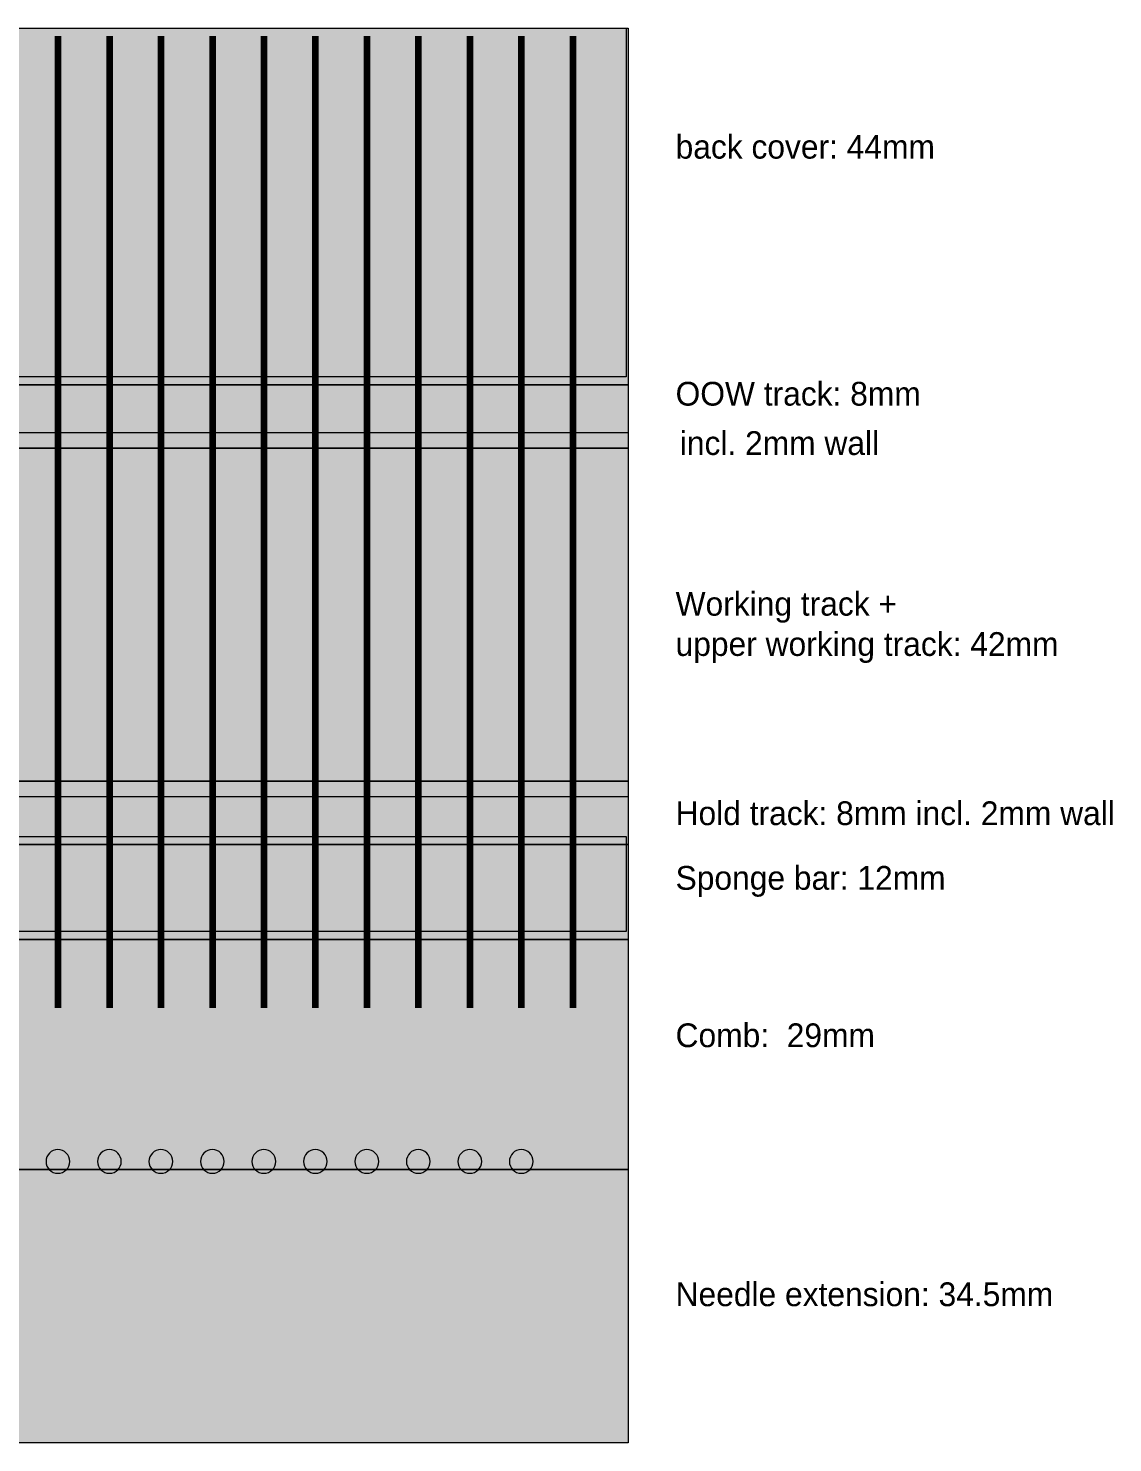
# Model space of a CAD drawing. Header units: inches. Extents: x 0 to 276, y -178 to 0.
# Drawn here: x 139.3 to 276.2, y -178.5 to 0 of the extents above; entities that cross this region are included whole.
import ezdxf

# ---------------------------------------------------------------- set-up
doc = ezdxf.new("R2010")
doc.units = ezdxf.units.IN
doc.header["$MEASUREMENT"] = 0
for name, color, linetype in [('Bed Zones', 7, 'Continuous'), ('Cams', 7, 'Continuous'), ('Needles', 7, 'Continuous'), ('Notes', 7, 'Continuous')]:
    doc.layers.add(name, color=color, linetype=linetype)

# ---------------------------------------------------------------- blocks, each defined once
blk = doc.blocks.new('block 2')
at = {"layer": 'Bed Zones', "lineweight": 0}
for points in [[(8, -143), (8, -143.83), (7.33, -144.5), (6.5, -144.5), (5.67, -144.5), (5, -143.83), (5, -143), (5, -142.17), (5.67, -141.5), (6.5, -141.5), (7.33, -141.5), (8, -142.17), (8, -143)], [(14.5, -143), (14.5, -143.83), (13.83, -144.5), (13, -144.5), (12.17, -144.5), (11.5, -143.83), (11.5, -143), (11.5, -142.17), (12.17, -141.5), (13, -141.5), (13.83, -141.5), (14.5, -142.17), (14.5, -143)], [(21, -143), (21, -143.83), (20.33, -144.5), (19.5, -144.5), (18.67, -144.5), (18, -143.83), (18, -143), (18, -142.17), (18.67, -141.5), (19.5, -141.5), (20.33, -141.5), (21, -142.17), (21, -143)], [(27.5, -143), (27.5, -143.83), (26.83, -144.5), (26, -144.5), (25.17, -144.5), (24.5, -143.83), (24.5, -143), (24.5, -142.17), (25.17, -141.5), (26, -141.5), (26.83, -141.5), (27.5, -142.17), (27.5, -143)], [(34, -143), (34, -143.83), (33.33, -144.5), (32.5, -144.5), (31.67, -144.5), (31, -143.83), (31, -143), (31, -142.17), (31.67, -141.5), (32.5, -141.5), (33.33, -141.5), (34, -142.17), (34, -143)], [(40.5, -143), (40.5, -143.83), (39.83, -144.5), (39, -144.5), (38.17, -144.5), (37.5, -143.83), (37.5, -143), (37.5, -142.17), (38.17, -141.5), (39, -141.5), (39.83, -141.5), (40.5, -142.17), (40.5, -143)], [(47, -143), (47, -143.83), (46.33, -144.5), (45.5, -144.5), (44.67, -144.5), (44, -143.83), (44, -143), (44, -142.17), (44.67, -141.5), (45.5, -141.5), (46.33, -141.5), (47, -142.17), (47, -143)], [(53.5, -143), (53.5, -143.83), (52.83, -144.5), (52, -144.5), (51.17, -144.5), (50.5, -143.83), (50.5, -143), (50.5, -142.17), (51.17, -141.5), (52, -141.5), (52.83, -141.5), (53.5, -142.17), (53.5, -143)], [(60, -143), (60, -143.83), (59.33, -144.5), (58.5, -144.5), (57.67, -144.5), (57, -143.83), (57, -143), (57, -142.17), (57.67, -141.5), (58.5, -141.5), (59.33, -141.5), (60, -142.17), (60, -143)], [(66.5, -143), (66.5, -143.83), (65.83, -144.5), (65, -144.5), (64.17, -144.5), (63.5, -143.83), (63.5, -143), (63.5, -142.17), (64.17, -141.5), (65, -141.5), (65.83, -141.5), (66.5, -142.17), (66.5, -143)], [(73, -143), (73, -143.83), (72.33, -144.5), (71.5, -144.5), (70.67, -144.5), (70, -143.83), (70, -143), (70, -142.17), (70.67, -141.5), (71.5, -141.5), (72.33, -141.5), (73, -142.17), (73, -143)], [(79.5, -143), (79.5, -143.83), (78.83, -144.5), (78, -144.5), (77.17, -144.5), (76.5, -143.83), (76.5, -143), (76.5, -142.17), (77.17, -141.5), (78, -141.5), (78.83, -141.5), (79.5, -142.17), (79.5, -143)], [(86, -143), (86, -143.83), (85.33, -144.5), (84.5, -144.5), (83.67, -144.5), (83, -143.83), (83, -143), (83, -142.17), (83.67, -141.5), (84.5, -141.5), (85.33, -141.5), (86, -142.17), (86, -143)], [(92.5, -143), (92.5, -143.83), (91.83, -144.5), (91, -144.5), (90.17, -144.5), (89.5, -143.83), (89.5, -143), (89.5, -142.17), (90.17, -141.5), (91, -141.5), (91.83, -141.5), (92.5, -142.17), (92.5, -143)], [(99, -143), (99, -143.83), (98.33, -144.5), (97.5, -144.5), (96.67, -144.5), (96, -143.83), (96, -143), (96, -142.17), (96.67, -141.5), (97.5, -141.5), (98.33, -141.5), (99, -142.17), (99, -143)], [(105.5, -143), (105.5, -143.83), (104.83, -144.5), (104, -144.5), (103.17, -144.5), (102.5, -143.83), (102.5, -143), (102.5, -142.17), (103.17, -141.5), (104, -141.5), (104.83, -141.5), (105.5, -142.17), (105.5, -143)], [(112, -143), (112, -143.83), (111.33, -144.5), (110.5, -144.5), (109.67, -144.5), (109, -143.83), (109, -143), (109, -142.17), (109.67, -141.5), (110.5, -141.5), (111.33, -141.5), (112, -142.17), (112, -143)], [(118.5, -143), (118.5, -143.83), (117.83, -144.5), (117, -144.5), (116.17, -144.5), (115.5, -143.83), (115.5, -143), (115.5, -142.17), (116.17, -141.5), (117, -141.5), (117.83, -141.5), (118.5, -142.17), (118.5, -143)], [(125, -143), (125, -143.83), (124.33, -144.5), (123.5, -144.5), (122.67, -144.5), (122, -143.83), (122, -143), (122, -142.17), (122.67, -141.5), (123.5, -141.5), (124.33, -141.5), (125, -142.17), (125, -143)], [(131.5, -143), (131.5, -143.83), (130.83, -144.5), (130, -144.5), (129.17, -144.5), (128.5, -143.83), (128.5, -143), (128.5, -142.17), (129.17, -141.5), (130, -141.5), (130.83, -141.5), (131.5, -142.17), (131.5, -143)], [(138, -143), (138, -143.83), (137.33, -144.5), (136.5, -144.5), (135.67, -144.5), (135, -143.83), (135, -143), (135, -142.17), (135.67, -141.5), (136.5, -141.5), (137.33, -141.5), (138, -142.17), (138, -143)], [(144.5, -143), (144.5, -143.83), (143.83, -144.5), (143, -144.5), (142.17, -144.5), (141.5, -143.83), (141.5, -143), (141.5, -142.17), (142.17, -141.5), (143, -141.5), (143.83, -141.5), (144.5, -142.17), (144.5, -143)], [(151, -143), (151, -143.83), (150.33, -144.5), (149.5, -144.5), (148.67, -144.5), (148, -143.83), (148, -143), (148, -142.17), (148.67, -141.5), (149.5, -141.5), (150.33, -141.5), (151, -142.17), (151, -143)], [(157.5, -143), (157.5, -143.83), (156.83, -144.5), (156, -144.5), (155.17, -144.5), (154.5, -143.83), (154.5, -143), (154.5, -142.17), (155.17, -141.5), (156, -141.5), (156.83, -141.5), (157.5, -142.17), (157.5, -143)], [(164, -143), (164, -143.83), (163.33, -144.5), (162.5, -144.5), (161.67, -144.5), (161, -143.83), (161, -143), (161, -142.17), (161.67, -141.5), (162.5, -141.5), (163.33, -141.5), (164, -142.17), (164, -143)], [(170.5, -143), (170.5, -143.83), (169.83, -144.5), (169, -144.5), (168.17, -144.5), (167.5, -143.83), (167.5, -143), (167.5, -142.17), (168.17, -141.5), (169, -141.5), (169.83, -141.5), (170.5, -142.17), (170.5, -143)], [(177, -143), (177, -143.83), (176.33, -144.5), (175.5, -144.5), (174.67, -144.5), (174, -143.83), (174, -143), (174, -142.17), (174.67, -141.5), (175.5, -141.5), (176.33, -141.5), (177, -142.17), (177, -143)], [(183.5, -143), (183.5, -143.83), (182.83, -144.5), (182, -144.5), (181.17, -144.5), (180.5, -143.83), (180.5, -143), (180.5, -142.17), (181.17, -141.5), (182, -141.5), (182.83, -141.5), (183.5, -142.17), (183.5, -143)], [(190, -143), (190, -143.83), (189.33, -144.5), (188.5, -144.5), (187.67, -144.5), (187, -143.83), (187, -143), (187, -142.17), (187.67, -141.5), (188.5, -141.5), (189.33, -141.5), (190, -142.17), (190, -143)], [(196.5, -143), (196.5, -143.83), (195.83, -144.5), (195, -144.5), (194.17, -144.5), (193.5, -143.83), (193.5, -143), (193.5, -142.17), (194.17, -141.5), (195, -141.5), (195.83, -141.5), (196.5, -142.17), (196.5, -143)], [(203, -143), (203, -143.83), (202.33, -144.5), (201.5, -144.5), (200.67, -144.5), (200, -143.83), (200, -143), (200, -142.17), (200.67, -141.5), (201.5, -141.5), (202.33, -141.5), (203, -142.17), (203, -143)]]:
    blk.add_open_spline(points, degree=3, knots=[0, 0, 0, 0, 1, 1, 1, 2, 2, 2, 3, 3, 3, 4, 4, 4, 4], dxfattribs=at)
blk = doc.blocks.new('block 24')
at = {"layer": 'Needles', "color": 197, "lineweight": 158, "true_color": 0x652c90}
blk.add_lwpolyline([(143, -1), (143, -45)], dxfattribs=at)
at = {"layer": 'Needles', "color": 179, "lineweight": 158, "true_color": 0x231f20}
blk.add_lwpolyline([(143, -45), (143, -48.85)], dxfattribs=at)
at = {"layer": 'Needles', "color": 114, "lineweight": 158, "true_color": 0x00a550}
blk.add_lwpolyline([(143, -48.85), (143, -114.1)], dxfattribs=at)
at = {"layer": 'Needles', "color": 140, "lineweight": 158, "true_color": 0x00adef}
blk.add_lwpolyline([(143, -104.6), (143, -114.1)], dxfattribs=at)
at = {"layer": 'Needles', "color": 240, "lineweight": 158, "true_color": 0xed1c24}
blk.add_lwpolyline([(143, -114.1), (143, -123.6)], dxfattribs=at)
blk = doc.blocks.new('block 25')
at = {"layer": 'Needles', "color": 197, "lineweight": 158, "true_color": 0x652c90}
blk.add_lwpolyline([(149.5, -1), (149.5, -45)], dxfattribs=at)
at = {"layer": 'Needles', "color": 179, "lineweight": 158, "true_color": 0x231f20}
blk.add_lwpolyline([(149.5, -45), (149.5, -48.85)], dxfattribs=at)
at = {"layer": 'Needles', "color": 114, "lineweight": 158, "true_color": 0x00a550}
blk.add_lwpolyline([(149.5, -48.85), (149.5, -114.1)], dxfattribs=at)
at = {"layer": 'Needles', "color": 140, "lineweight": 158, "true_color": 0x00adef}
blk.add_lwpolyline([(149.5, -104.6), (149.5, -114.1)], dxfattribs=at)
at = {"layer": 'Needles', "color": 240, "lineweight": 158, "true_color": 0xed1c24}
blk.add_lwpolyline([(149.5, -114.1), (149.5, -123.6)], dxfattribs=at)
blk = doc.blocks.new('block 26')
at = {"layer": 'Needles', "color": 197, "lineweight": 158, "true_color": 0x652c90}
blk.add_lwpolyline([(156, -1), (156, -45)], dxfattribs=at)
at = {"layer": 'Needles', "color": 179, "lineweight": 158, "true_color": 0x231f20}
blk.add_lwpolyline([(156, -45), (156, -48.85)], dxfattribs=at)
at = {"layer": 'Needles', "color": 114, "lineweight": 158, "true_color": 0x00a550}
blk.add_lwpolyline([(156, -48.85), (156, -114.1)], dxfattribs=at)
at = {"layer": 'Needles', "color": 140, "lineweight": 158, "true_color": 0x00adef}
blk.add_lwpolyline([(156, -104.6), (156, -114.1)], dxfattribs=at)
at = {"layer": 'Needles', "color": 240, "lineweight": 158, "true_color": 0xed1c24}
blk.add_lwpolyline([(156, -114.1), (156, -123.6)], dxfattribs=at)
blk = doc.blocks.new('block 27')
at = {"layer": 'Needles', "color": 197, "lineweight": 158, "true_color": 0x652c90}
blk.add_lwpolyline([(162.5, -1), (162.5, -45)], dxfattribs=at)
at = {"layer": 'Needles', "color": 179, "lineweight": 158, "true_color": 0x231f20}
blk.add_lwpolyline([(162.5, -45), (162.5, -48.85)], dxfattribs=at)
at = {"layer": 'Needles', "color": 114, "lineweight": 158, "true_color": 0x00a550}
blk.add_lwpolyline([(162.5, -48.85), (162.5, -114.1)], dxfattribs=at)
at = {"layer": 'Needles', "color": 140, "lineweight": 158, "true_color": 0x00adef}
blk.add_lwpolyline([(162.5, -104.6), (162.5, -114.1)], dxfattribs=at)
at = {"layer": 'Needles', "color": 240, "lineweight": 158, "true_color": 0xed1c24}
blk.add_lwpolyline([(162.5, -114.1), (162.5, -123.6)], dxfattribs=at)
blk = doc.blocks.new('block 28')
at = {"layer": 'Needles', "color": 197, "lineweight": 158, "true_color": 0x652c90}
blk.add_lwpolyline([(169, -1), (169, -45)], dxfattribs=at)
at = {"layer": 'Needles', "color": 179, "lineweight": 158, "true_color": 0x231f20}
blk.add_lwpolyline([(169, -45), (169, -48.85)], dxfattribs=at)
at = {"layer": 'Needles', "color": 114, "lineweight": 158, "true_color": 0x00a550}
blk.add_lwpolyline([(169, -48.85), (169, -114.1)], dxfattribs=at)
at = {"layer": 'Needles', "color": 140, "lineweight": 158, "true_color": 0x00adef}
blk.add_lwpolyline([(169, -104.6), (169, -114.1)], dxfattribs=at)
at = {"layer": 'Needles', "color": 240, "lineweight": 158, "true_color": 0xed1c24}
blk.add_lwpolyline([(169, -114.1), (169, -123.6)], dxfattribs=at)
blk = doc.blocks.new('block 29')
at = {"layer": 'Needles', "color": 197, "lineweight": 158, "true_color": 0x652c90}
blk.add_lwpolyline([(175.5, -1), (175.5, -45)], dxfattribs=at)
at = {"layer": 'Needles', "color": 179, "lineweight": 158, "true_color": 0x231f20}
blk.add_lwpolyline([(175.5, -45), (175.5, -48.85)], dxfattribs=at)
at = {"layer": 'Needles', "color": 114, "lineweight": 158, "true_color": 0x00a550}
blk.add_lwpolyline([(175.5, -48.85), (175.5, -114.1)], dxfattribs=at)
at = {"layer": 'Needles', "color": 140, "lineweight": 158, "true_color": 0x00adef}
blk.add_lwpolyline([(175.5, -104.6), (175.5, -114.1)], dxfattribs=at)
at = {"layer": 'Needles', "color": 240, "lineweight": 158, "true_color": 0xed1c24}
blk.add_lwpolyline([(175.5, -114.1), (175.5, -123.6)], dxfattribs=at)
blk = doc.blocks.new('block 30')
at = {"layer": 'Needles', "color": 197, "lineweight": 158, "true_color": 0x652c90}
blk.add_lwpolyline([(182, -1), (182, -45)], dxfattribs=at)
at = {"layer": 'Needles', "color": 179, "lineweight": 158, "true_color": 0x231f20}
blk.add_lwpolyline([(182, -45), (182, -48.85)], dxfattribs=at)
at = {"layer": 'Needles', "color": 114, "lineweight": 158, "true_color": 0x00a550}
blk.add_lwpolyline([(182, -48.85), (182, -114.1)], dxfattribs=at)
at = {"layer": 'Needles', "color": 140, "lineweight": 158, "true_color": 0x00adef}
blk.add_lwpolyline([(182, -104.6), (182, -114.1)], dxfattribs=at)
at = {"layer": 'Needles', "color": 240, "lineweight": 158, "true_color": 0xed1c24}
blk.add_lwpolyline([(182, -114.1), (182, -123.6)], dxfattribs=at)
blk = doc.blocks.new('block 31')
at = {"layer": 'Needles', "color": 197, "lineweight": 158, "true_color": 0x652c90}
blk.add_lwpolyline([(188.5, -1), (188.5, -45)], dxfattribs=at)
at = {"layer": 'Needles', "color": 179, "lineweight": 158, "true_color": 0x231f20}
blk.add_lwpolyline([(188.5, -45), (188.5, -48.85)], dxfattribs=at)
at = {"layer": 'Needles', "color": 114, "lineweight": 158, "true_color": 0x00a550}
blk.add_lwpolyline([(188.5, -48.85), (188.5, -114.1)], dxfattribs=at)
at = {"layer": 'Needles', "color": 140, "lineweight": 158, "true_color": 0x00adef}
blk.add_lwpolyline([(188.5, -104.6), (188.5, -114.1)], dxfattribs=at)
at = {"layer": 'Needles', "color": 240, "lineweight": 158, "true_color": 0xed1c24}
blk.add_lwpolyline([(188.5, -114.1), (188.5, -123.6)], dxfattribs=at)
blk = doc.blocks.new('block 32')
at = {"layer": 'Needles', "color": 197, "lineweight": 158, "true_color": 0x652c90}
blk.add_lwpolyline([(195, -1), (195, -45)], dxfattribs=at)
at = {"layer": 'Needles', "color": 179, "lineweight": 158, "true_color": 0x231f20}
blk.add_lwpolyline([(195, -45), (195, -48.85)], dxfattribs=at)
at = {"layer": 'Needles', "color": 114, "lineweight": 158, "true_color": 0x00a550}
blk.add_lwpolyline([(195, -48.85), (195, -114.1)], dxfattribs=at)
at = {"layer": 'Needles', "color": 140, "lineweight": 158, "true_color": 0x00adef}
blk.add_lwpolyline([(195, -104.6), (195, -114.1)], dxfattribs=at)
at = {"layer": 'Needles', "color": 240, "lineweight": 158, "true_color": 0xed1c24}
blk.add_lwpolyline([(195, -114.1), (195, -123.6)], dxfattribs=at)
blk = doc.blocks.new('block 33')
at = {"layer": 'Needles', "color": 197, "lineweight": 158, "true_color": 0x652c90}
blk.add_lwpolyline([(201.5, -1), (201.5, -45)], dxfattribs=at)
at = {"layer": 'Needles', "color": 179, "lineweight": 158, "true_color": 0x231f20}
blk.add_lwpolyline([(201.5, -45), (201.5, -48.85)], dxfattribs=at)
at = {"layer": 'Needles', "color": 114, "lineweight": 158, "true_color": 0x00a550}
blk.add_lwpolyline([(201.5, -48.85), (201.5, -114.1)], dxfattribs=at)
at = {"layer": 'Needles', "color": 140, "lineweight": 158, "true_color": 0x00adef}
blk.add_lwpolyline([(201.5, -104.6), (201.5, -114.1)], dxfattribs=at)
at = {"layer": 'Needles', "color": 240, "lineweight": 158, "true_color": 0xed1c24}
blk.add_lwpolyline([(201.5, -114.1), (201.5, -123.6)], dxfattribs=at)
blk = doc.blocks.new('block 34')
at = {"layer": 'Needles', "color": 197, "lineweight": 158, "true_color": 0x652c90}
blk.add_lwpolyline([(208, -1), (208, -45)], dxfattribs=at)
at = {"layer": 'Needles', "color": 179, "lineweight": 158, "true_color": 0x231f20}
blk.add_lwpolyline([(208, -45), (208, -48.85)], dxfattribs=at)
at = {"layer": 'Needles', "color": 114, "lineweight": 158, "true_color": 0x00a550}
blk.add_lwpolyline([(208, -48.85), (208, -114.1)], dxfattribs=at)
at = {"layer": 'Needles', "color": 140, "lineweight": 158, "true_color": 0x00adef}
blk.add_lwpolyline([(208, -104.6), (208, -114.1)], dxfattribs=at)
at = {"layer": 'Needles', "color": 240, "lineweight": 158, "true_color": 0xed1c24}
blk.add_lwpolyline([(208, -114.1), (208, -123.6)], dxfattribs=at)

msp = doc.modelspace()

# ---------------------------------------------------------------- hatches: boundary and pattern name
at = {"layer": 'Bed Zones', "true_color": 0x231f20}
h = msp.add_hatch(color=179, dxfattribs=at)
h.dxf.hatch_style = 2
h.paths.add_polyline_path([(215, -45), (0, -45), (0, 0), (215, 0)])
at = {"layer": 'Bed Zones', "true_color": 0xa7a9ab}
h = msp.add_hatch(color=253, dxfattribs=at)
h.dxf.hatch_style = 2
h.paths.add_polyline_path([(215, -53), (0, -53), (0, -45), (215, -45)])
h = msp.add_hatch(color=253, dxfattribs=at)
h.dxf.hatch_style = 2
h.paths.add_polyline_path([(215, -53), (0, -53), (0, -51), (215, -51)])
at = {"layer": 'Bed Zones', "true_color": 0xfbaf3f}
h = msp.add_hatch(color=40, dxfattribs=at)
h.dxf.hatch_style = 2
h.paths.add_polyline_path([(215, -95), (0, -95), (0, -53), (215, -53)])
at = {"layer": 'Bed Zones', "true_color": 0xa7a9ab}
h = msp.add_hatch(color=253, dxfattribs=at)
h.dxf.hatch_style = 2
h.paths.add_polyline_path([(215, -103), (0, -103), (0, -95), (215, -95)])
h = msp.add_hatch(color=253, dxfattribs=at)
h.dxf.hatch_style = 2
h.paths.add_polyline_path([(215, -97), (0, -97), (0, -95), (215, -95)])
at = {"layer": 'Bed Zones', "true_color": 0x231f20}
h = msp.add_hatch(color=179, dxfattribs=at)
h.dxf.hatch_style = 2
h.paths.add_polyline_path([(215, -115), (0, -115), (0, -103), (215, -103)])
at = {"layer": 'Bed Zones', "true_color": 0xf8ed31}
h = msp.add_hatch(color=2, dxfattribs=at)
h.dxf.hatch_style = 2
h.paths.add_polyline_path([(215, -144), (0, -144), (0, -115), (215, -115)])
at = {"layer": 'Bed Zones', "true_color": 0x652c90}
h = msp.add_hatch(color=197, dxfattribs=at)
h.dxf.hatch_style = 2
h.paths.add_polyline_path([(215, -178.5), (0, -178.5), (0, -144), (215, -144)])
at = {"layer": 'Cams', "true_color": 0x231f20}
h = msp.add_hatch(color=179, dxfattribs=at)
h.dxf.hatch_style = 2
h.paths.add_polyline_path([(214.74, -44), (0, -44), (0, 0), (214.74, 0)])
h = msp.add_hatch(color=179, dxfattribs=at)
h.dxf.hatch_style = 2
h.paths.add_polyline_path([(214.74, -114), (0, -114), (0, -102), (214.74, -102)])

# ---------------------------------------------------------------- linework, layer by layer
at = {"layer": 'Bed Zones', "lineweight": 0}
for points in [[(215, -45), (0, -45), (0, 0), (215, 0), (215, -45)], [(215, -53), (0, -53), (0, -45), (215, -45), (215, -53)], [(215, -53), (0, -53), (0, -51), (215, -51), (215, -53)], [(215, -95), (0, -95), (0, -53), (215, -53), (215, -95)], [(215, -103), (0, -103), (0, -95), (215, -95), (215, -103)], [(215, -97), (0, -97), (0, -95), (215, -95), (215, -97)], [(215, -115), (0, -115), (0, -103), (215, -103), (215, -115)], [(215, -144), (0, -144), (0, -115), (215, -115), (215, -144)], [(215, -178.5), (0, -178.5), (0, -144), (215, -144), (215, -178.5)]]:
    msp.add_lwpolyline(points, dxfattribs=at)
at = {"layer": 'Cams', "lineweight": 0}
for points in [[(214.74, -44), (0, -44), (0, 0), (214.74, 0), (214.74, -44)], [(214.74, -114), (0, -114), (0, -102), (214.74, -102), (214.74, -114)]]:
    msp.add_lwpolyline(points, dxfattribs=at)

# ---------------------------------------------------------------- block references
at = {"layer": 'Bed Zones'}
msp.add_blockref('block 2', (0, 0), dxfattribs=at)
at = {"layer": 'Needles'}
for name in ['block 24', 'block 25', 'block 26', 'block 27', 'block 28', 'block 29', 'block 30', 'block 31', 'block 32', 'block 33', 'block 34']:
    msp.add_blockref(name, (0, 0), dxfattribs=at)

# ---------------------------------------------------------------- texts
at = {"layer": 'Notes', "color": 179, "true_color": 0x231f20, "char_height": 2.9972, "attachment_point": 7}
for s, insert in [('\\fMyriad Pro|b0|i0|c0|p34;\\W1;back cover: 44mm', (220.98, -16.49)), ('\\fMyriad Pro|b0|i0|c0|p34;\\W1;OOW track: 8mm', (220.98, -47.66)), ('\\fMyriad Pro|b0|i0|c0|p34;\\W1;incl. 2mm wall', (221.51, -53.89)), ('\\fMyriad Pro|b0|i0|c0|p34;\\W1;Working track + ', (220.98, -75.03)), ('\\fMyriad Pro|b0|i0|c0|p34;\\W1;upper working track: 42mm', (220.98, -80.11)), ('\\fMyriad Pro|b0|i0|c0|p34;\\W1;Hold track: 8mm incl. 2mm wall ', (220.98, -100.6)), ('\\fMyriad Pro|b0|i0|c0|p34;\\W1;Sponge bar: 12mm', (220.98, -109.62)), ('\\fMyriad Pro|b0|i0|c0|p34;\\W1;Comb:  29mm', (220.98, -128.62)), ('\\fMyriad Pro|b0|i0|c0|p34;\\W1;Needle extension: 34.5mm', (220.98, -161.31))]:
    msp.add_mtext(s, dxfattribs=dict(at, insert=insert))

doc.saveas('drawing.dxf')
